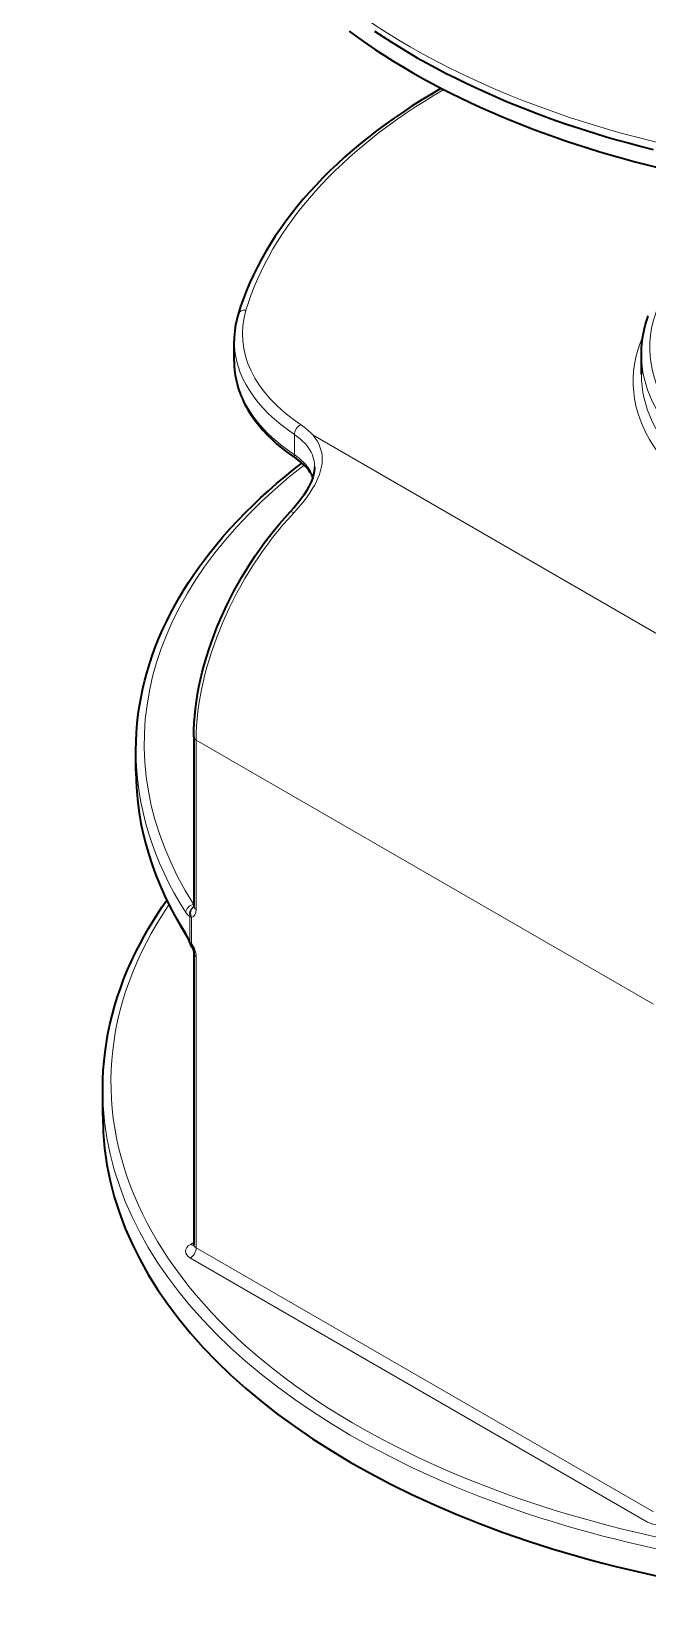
# Model space of a CAD drawing. Extents: x -1556 to 2480, y -1748 to 2591.
# Drawn here: x 1212.5 to 1361.2, y 1019.8 to 1399.8 of the extents above; entities that cross this region are included whole.
import ezdxf

# ---------------------------------------------------------------- set-up
doc = ezdxf.new("R2010")
doc.units = 0

msp = doc.modelspace()

# ---------------------------------------------------------------- linework, layer by layer
at = {"color": 7, "lineweight": 35, "ltscale": 0.122473}
msp.add_line((1261.40979, 1320.294678), (1261.40979, 1325.193604), dxfattribs=at)
at = {"color": 7, "lineweight": 35, "ltscale": 0.122476}
for p, q in [((1359.69519, 1317.036987), (1359.69519, 1321.936035)), ((1237.718018, 1221.463745), (1237.718018, 1226.362793))]:
    msp.add_line(p, q, dxfattribs=at)
at = {"color": 7, "lineweight": 13, "ltscale": 0.122473}
msp.add_line((1275.967285, 1302.575439), (1275.967285, 1297.676514), dxfattribs=at)
at = {"color": 7, "lineweight": 13}
for p, q in [((1280.460327, 1302.391235), (1412.15332, 1226.358276)), ((1252.261597, 1228.857178), (1362.570313, 1165.17041)), ((1252.261597, 1228.857178), (1252.261597, 1187.991333)), ((1252.261597, 1176.560425), (1252.261597, 1106.341675)), ((1362.570313, 1042.654907), (1252.261597, 1106.341675)), ((1361.156128, 1040.205444), (1250.847412, 1103.892212))]:
    msp.add_line(p, q, dxfattribs=at)
at = {"color": 7, "lineweight": 35}
for p, q in [((1251.675903, 1229.673584), (1251.675903, 1188.807861)), ((1251.675903, 1177.376953), (1251.675903, 1107.158203))]:
    msp.add_line(p, q, dxfattribs=at)
at = {"color": 7, "lineweight": 13, "ltscale": 0.155923}
for p, q in [((1250.694336, 1186.441406), (1250.694336, 1180.204468)), ((1251.148315, 1186.037109), (1251.148315, 1179.800171))]:
    msp.add_line(p, q, dxfattribs=at)
at = {"color": 7, "lineweight": 13, "ltscale": 0.001374}
msp.add_line((1251.628296, 1189.258667), (1251.675903, 1189.286133), dxfattribs=at)
at = {"color": 7, "lineweight": 35, "ltscale": 0.007597}
msp.add_line((1251.638184, 1188.506348), (1251.675903, 1188.807861), dxfattribs=at)
at = {"color": 7, "lineweight": 35, "ltscale": 0.1633}
msp.add_line((1229.69519, 1138.180298), (1229.69519, 1144.71228), dxfattribs=at)
at = {"color": 7, "lineweight": 13, "ltscale": 0.023916}
msp.add_line((1250.847412, 1107.158203), (1251.675903, 1107.636475), dxfattribs=at)
at = {"color": 7, "lineweight": 35}
for points in [[(1289.14563, 1399.917236), (1291.296875, 1398.352539), (1293.398438, 1396.880249), (1295.544189, 1395.430298), (1297.733643, 1394.003296), (1299.966064, 1392.599487), (1302.240479, 1391.21936), (1304.556396, 1389.863281), (1306.938599, 1388.5177), (1309.204468, 1387.281372), (1311.450317, 1386.096313), (1313.729126, 1384.933105), (1316.040039, 1383.79187), (1318.382813, 1382.673096), (1320.75647, 1381.576904), (1323.160645, 1380.503662), (1325.59436, 1379.453491), (1328.108765, 1378.406006), (1330.714844, 1377.358398), (1333.341309, 1376.340942), (1335.996948, 1375.349731), (1338.681274, 1374.385254), (1341.393311, 1373.44751), (1344.132446, 1372.536865), (1346.897583, 1371.653564), (1349.688232, 1370.797974), (1352.50354, 1369.970093), (1355.342529, 1369.17041), (1358.20459, 1368.398926), (1361.088745, 1367.655884), (1363.994263, 1366.94165)], [(1295.261108, 1399.924561), (1297.261719, 1398.600342), (1299.298096, 1397.296143), (1301.369629, 1396.012329), (1303.47583, 1394.749146), (1305.615967, 1393.506958), (1307.789673, 1392.286011), (1310.091064, 1391.036011), (1312.42749, 1389.80957), (1314.79834, 1388.607056), (1317.203003, 1387.428833), (1319.640869, 1386.275146), (1322.111084, 1385.14624), (1324.613159, 1384.04248), (1327.145996, 1382.963989), (1330.795776, 1381.476318), (1334.504517, 1380.041138), (1337.921875, 1378.783813), (1341.384521, 1377.570923), (1344.890991, 1376.402832), (1348.439575, 1375.280151), (1351.218506, 1374.441284), (1354.02124, 1373.630127), (1356.846558, 1372.846924), (1359.694092, 1372.091919), (1362.5625, 1371.365356)], [(1359.69519, 1321.937744), (1359.706665, 1322.716797), (1359.741211, 1323.495117), (1359.798828, 1324.273438), (1359.879272, 1325.049683), (1359.98291, 1325.82605), (1360.109009, 1326.599121), (1360.258301, 1327.372314), (1360.429688, 1328.140869), (1360.62439, 1328.909546), (1360.840576, 1329.672363), (1361.0802, 1330.435303), (1361.340698, 1331.191406)], [(1261.40979, 1320.294678), (1261.439575, 1319.169434), (1261.528687, 1318.04541), (1261.67688, 1316.924927), (1261.883789, 1315.809204), (1262.037231, 1315.137573), (1262.211914, 1314.468262), (1262.407593, 1313.802002), (1262.624146, 1313.138916), (1262.86145, 1312.47937), (1263.119263, 1311.823486), (1263.397583, 1311.171753), (1263.696045, 1310.52417), (1264.023193, 1309.864258), (1264.371338, 1309.209229), (1264.73999, 1308.559326), (1265.12915, 1307.915039), (1265.538574, 1307.276367), (1265.967896, 1306.643555), (1266.417114, 1306.016846), (1267.347534, 1304.814453), (1268.322144, 1303.668579), (1269.36377, 1302.547607), (1270.470581, 1301.452515), (1271.657593, 1300.369995), (1272.925537, 1299.302124), (1274.256958, 1298.264893), (1275.650146, 1297.259277), (1276.369141, 1296.768677)], [(1237.718018, 1226.367432), (1237.75354, 1228.548096), (1237.860107, 1230.727905), (1238.037476, 1232.90564), (1238.285767, 1235.081665), (1238.588867, 1237.156006), (1238.955078, 1239.220215), (1239.384033, 1241.274536), (1239.874146, 1243.315063), (1240.429443, 1245.358643), (1241.044312, 1247.385132), (1241.725098, 1249.415039), (1242.463623, 1251.424683), (1243.268677, 1253.437866), (1244.129395, 1255.427979), (1245.057495, 1257.421875), (1246.039063, 1259.389893), (1247.088867, 1261.362061), (1248.189819, 1263.30603), (1249.352783, 1265.242554), (1250.563965, 1267.149292), (1251.67334, 1268.810059), (1252.817261, 1270.447021), (1253.993164, 1272.05835), (1255.200928, 1273.645752), (1256.883423, 1275.755005), (1258.638306, 1277.842773), (1260.464844, 1279.908447), (1262.372314, 1281.961182), (1264.149902, 1283.788818), (1265.965576, 1285.578857), (1267.813354, 1287.327148), (1269.695313, 1289.038452), (1271.647949, 1290.745972), (1273.632568, 1292.416016), (1275.687378, 1294.080688), (1277.772217, 1295.707642)], [(1280.819824, 1294.815308), (1280.799561, 1294.279541), (1280.737793, 1293.725952), (1280.633301, 1293.153442), (1280.484985, 1292.561768), (1280.292236, 1291.951416), (1280.054321, 1291.323242), (1279.771484, 1290.678833), (1279.444214, 1290.019775), (1278.869385, 1289.003418), (1278.20105, 1287.964966), (1277.481812, 1286.959473), (1276.689453, 1285.945435), (1275.831055, 1284.928101), (1274.91333, 1283.912109)], [(1280.387329, 1292.237183), (1280.127808, 1292.822754), (1279.781006, 1293.438477), (1279.398804, 1293.994873), (1278.954468, 1294.543091)], [(1251.675903, 1229.673584), (1251.70166, 1231.325684), (1251.778931, 1233.002197), (1251.907471, 1234.70105), (1252.086792, 1236.420288), (1252.316528, 1238.157593), (1252.596436, 1239.911133), (1252.926025, 1241.678589), (1253.304688, 1243.457764), (1253.731934, 1245.246582), (1254.207031, 1247.042725), (1254.72937, 1248.843994), (1255.29834, 1250.648193), (1255.913086, 1252.453003), (1256.572876, 1254.256226), (1257.276611, 1256.055664), (1258.023682, 1257.848877), (1258.812744, 1259.633789), (1259.643066, 1261.407959), (1260.51355, 1263.169312), (1261.422974, 1264.915527), (1262.370239, 1266.644409), (1263.354126, 1268.353882), (1264.373413, 1270.041504), (1265.426758, 1271.705444), (1266.512817, 1273.343384), (1267.630249, 1274.953369), (1268.777588, 1276.533203), (1269.953613, 1278.080933), (1271.156616, 1279.594604), (1272.385254, 1281.072266), (1273.638062, 1282.512085), (1274.91333, 1283.912109)], [(1229.69519, 1144.717041), (1229.730591, 1146.937256), (1229.836548, 1149.154907), (1230.013428, 1151.373657), (1230.260498, 1153.585693), (1230.578735, 1155.799683), (1230.966064, 1158.002563), (1231.425049, 1160.20813), (1231.951904, 1162.39856), (1232.550903, 1164.592407), (1233.215942, 1166.76709), (1233.954102, 1168.945557), (1234.756104, 1171.101563), (1235.631592, 1173.261719), (1236.569214, 1175.395752), (1237.606934, 1177.583374), (1238.705933, 1179.741089), (1239.696533, 1181.571411), (1240.729248, 1183.378418), (1241.771851, 1185.109863), (1242.851807, 1186.818115), (1243.984619, 1188.528687), (1245.152832, 1190.215454)], [(1249.939941, 1181.654663), (1250.159912, 1181.258179), (1250.410522, 1180.694336), (1250.658936, 1180.003296)], [(1250.913208, 1179.485474), (1251.194946, 1179.021362), (1251.419922, 1178.536987), (1251.575562, 1178.06665), (1251.657959, 1177.648071), (1251.675903, 1177.376953)]]:
    msp.add_lwpolyline(points, dxfattribs=at)
at = {"color": 7, "lineweight": 13}
for points in [[(1280.460327, 1302.391235), (1280.974487, 1301.738037), (1281.425049, 1301.061157), (1281.80957, 1300.361816), (1282.12561, 1299.641357), (1282.371582, 1298.901001), (1282.546387, 1298.142456), (1282.649414, 1297.367188), (1282.68103, 1296.577271), (1282.668457, 1296.13916), (1282.634766, 1295.697632), (1282.578979, 1295.241943), (1282.501831, 1294.783203), (1282.288574, 1293.869629), (1281.997925, 1292.948486), (1281.634155, 1292.022339), (1281.378052, 1291.455322), (1281.097656, 1290.887817), (1280.779541, 1290.294189), (1280.437378, 1289.70105), (1279.704224, 1288.5448), (1278.837646, 1287.319824), (1277.894531, 1286.106689), (1276.885132, 1284.908325), (1275.818604, 1283.727173)], [(1250.694336, 1186.441406), (1250.591309, 1186.447876), (1250.484863, 1186.479492), (1250.376221, 1186.53479), (1250.266357, 1186.612305), (1250.046265, 1186.826172), (1249.896851, 1187.013306), (1249.750488, 1187.228271)], [(1249.750488, 1182.329346), (1249.92334, 1182.037354), (1250.091431, 1181.715454), (1250.408936, 1180.997803), (1250.694336, 1180.204468)]]:
    msp.add_lwpolyline(points, dxfattribs=at)
msp.add_arc((1257.580933, 1189.579468), 5.960975, 183.084864, 187.806983, dxfattribs=at)
at = {"color": 7, "lineweight": 35}
for centre, radius, start, end in [((1252.5625, 1180.616699), 2, 197.860489, 214.446592), ((1251.134521, 1107.140381), 0.540695, 330.664184, 1.888743)]:
    msp.add_arc(centre, radius, start, end, dxfattribs=at)
at = {"color": 7, "lineweight": 13}
for centre, major_axis, ratio, start_param, end_param in [((1434.69519, 1471.675049), (185, 0), 0.57735, 3.1416211003, 6.2832137538), ((1434.69519, 1315.405762), (173, 0), 0.57735, 2.359254118, 2.9686937396), ((1434.69519, 1323.570801), (73, 0), 0.57735, 2.0915548788, 7.3343580147), ((1321.40979, 1326.828369), (58, 0), 0.57735, 2.9686937396, 3.8531058361), ((1264.274536, 1330.956299), (1.914307, -0.579102), 0.804323, 1.8094588073, 3.1414710594), ((1434.69519, 1315.405762), (77, 0), 0.57735, 2.8927792876, 6.5320475623), ((1321.40979, 1325.195313), (60, 0), 0.57735, 3.1416426609, 3.8531058361), ((1321.40979, 1320.296387), (-60, 0), 0.57735, 0.0000500073, 0.7115131825), ((1434.69519, 1321.937744), (75, 0), 0.57735, 3.1416325032, 6.2832251568), ((1434.69519, 1317.038818), (75, 0), 0.57735, 3.1415926536, 6.2832251568), ((1277.482056, 1303.329468), (1.112793, 1.661865), 0.618394, 0.8251733076, 2.3959696344), ((1260.819824, 1296.668457), (22, 0), 0.57735, 0.4673823644, 0.7115131825), ((1260.819824, 1295.0354), (20, 0), 0.57735, 0.4673823644, 0.7115131825), ((315.137695, 1067.9021), (965.475952, 228.704468), 0.087247, 6.2624989902, 6.3291841372), ((1277.482056, 1298.43042), (-1.112793, -1.661865), 0.618394, 5.537562288, 6.2830638303), ((1260.819824, 1290.136475), (-20, 0), 0.57735, 3.608975018, 3.8531058361), ((1434.69519, 1227.999634), (194.977173, 0), 0.57735, 2.5016044147, 3.492926043), ((1068.328857, 1241.494751), (212.28186, 50.214233), 0.186243, 0.0166465157, 0.0980759883), ((1291.152466, 1251.310791), (27.5, 47.631348), 0.57735, 1.1906830234, 2.3561944902), ((1276.376221, 1282.54834), (1.463013, -1.36377), 0.302941, 2.2215899194, 3.1414914895), ((1253.675903, 1229.673584), (2, 0), 0.57735, 3.1415926536, 3.926990817), ((1434.69519, 1226.366699), (196.977173, 0), 0.57735, 3.1415861173, 3.492926043), ((1434.69519, 1221.467773), (196.977173, 0), 0.57735, 3.1416270437, 3.492926043), ((1434.69519, 1146.349976), (203, 0), 0.57735, 2.7680398051, 6.656738187), ((1251.628296, 1187.625732), (1.688477, 1.071899), 0.766621, 1.1178438525, 2.6886401737), ((1252.5625, 1186.853638), (0.162598, -1.993408), 0.955829, 3.5450970029, 4.8421944835), ((1252.5625, 1186.853638), (0.580322, -1.91394), 0.80919, 3.3570926038, 4.8989703096), ((1252.5625, 1186.853638), (2, 0), 0.57735, 3.5065949771, 3.926990817), ((1249.433228, 1189.62439), (2, -3.464111), 0.57735, 6.149300156, 7.0685834706), ((1253.675903, 1188.807861), (2, 0), 0.57735, 3.1415926536, 3.926990817), ((1251.628296, 1182.726685), (1.688477, 1.071899), 0.766621, 2.6886401933, 3.1416961784), ((1252.5625, 1180.616699), (1.903564, 0.613403), 0.296075, 2.8315174307, 3.1411816845), ((1252.5625, 1180.616699), (2, 0), 0.57735, 3.5065949771, 3.926990817), ((1252.5625, 1180.616699), (1.649292, 1.131226), 0.10899, 2.5218689392, 3.1413972972), ((1249.433228, 1178.193359), (2, -3.464111), 0.57735, 0.7853981634, 1.704681478), ((1253.675903, 1177.376953), (2, 0), 0.57735, 3.1415926536, 3.926990817), ((1434.69519, 1144.717041), (205, 0), 0.57735, 3.1416325032, 6.2832251568), ((1253.675903, 1105.525146), (4, 0), 0.57735, 2.3561944902, 3.926990817), ((1250.847412, 1108.791138), (1, -1.732056), 0.57735, 5.4977871438, 6.1029604558), ((1250.847412, 1105.525146), (1, 1.732056), 0.57735, 3.926990817, 5.4977871438), ((1253.675903, 1107.158203), (2, 0), 0.57735, 3.1415926536, 3.926990817), ((1363.984497, 1041.838501), (4, 0), 0.57735, 3.926990817, 5.4977871438)]:
    msp.add_ellipse(centre, major_axis=major_axis, ratio=ratio, start_param=start_param, end_param=end_param, dxfattribs=at)
at = {"color": 7, "lineweight": 35}
for centre, major_axis, ratio, start_param, end_param in [((1437.540161, 1312.486816), (177.846069, -1.880005), 0.580457, 2.365581037, 2.9742460443), ((1316.204712, 1325.164429), (54.794922, -0.050537), 0.623984, 2.9556378663, 3.1422176425), ((1263.871704, 1291.270752), (16.928101, -1.61731), 0.549182, 0.5263878738, 0.7942259784), ((1431.379639, 1221.705444), (193.661499, 0.362427), 0.588238, 3.140533329, 3.4976605387), ((1434.69519, 1138.185059), (205, 0), 0.57735, 3.1416325032, 6.2832251568)]:
    msp.add_ellipse(centre, major_axis=major_axis, ratio=ratio, start_param=start_param, end_param=end_param, dxfattribs=at)

doc.saveas('drawing.dxf')
